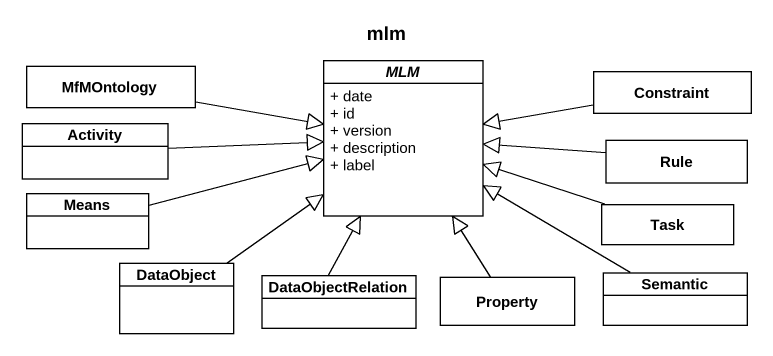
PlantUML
@startuml
title mlm
hide circle
hide empty members
skinparam classAttributeIconSize 0
class MfMOntology #FFFFFF
abstract class MLM #FFFFFF {
  + date
  + id
  + version
  + description
  + label
}
class Constraint #FFFFFF
class Activity #FFFFFF
class Rule #FFFFFF
class Means #FFFFFF
class Task #FFFFFF
class DataObject #FFFFFF
class DataObjectRelation #FFFFFF
class Property #FFFFFF
class Semantic #FFFFFF
MfMOntology -right-|> MLM
Constraint -left-|> MLM
Activity -right-|> MLM
Rule -left-|> MLM
Means -right-|> MLM
Task -left-|> MLM
DataObject -up-|> MLM
DataObjectRelation -up-|> MLM
Property -up-|> MLM
Semantic -left-|> MLM
@enduml
